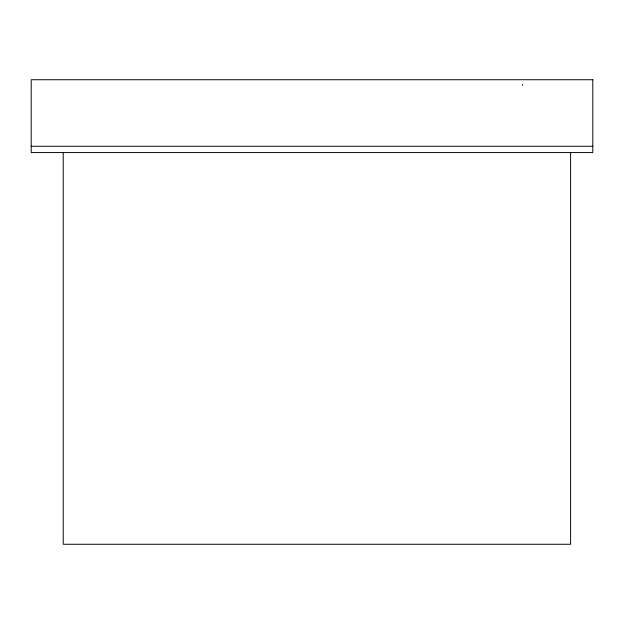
<?xml version="1.0" encoding="UTF-8"?>
<svg xmlns="http://www.w3.org/2000/svg" width="624" height="624" viewBox="0 0 624 624"><rect width="100%" height="100%" fill="white"/><g stroke="black" fill="none" stroke-linecap="round" stroke-linejoin="round"><path stroke-width="0.94" d="M31.2 146.258L592.8 146.258M570.601 152.755L570.601 544.268L63.227 544.268L63.227 152.755M522.405 84.466L522.405 85.41M592.8 79.732L31.2 79.732L31.2 152.576L592.8 152.576L592.8 79.732"/></g></svg>
